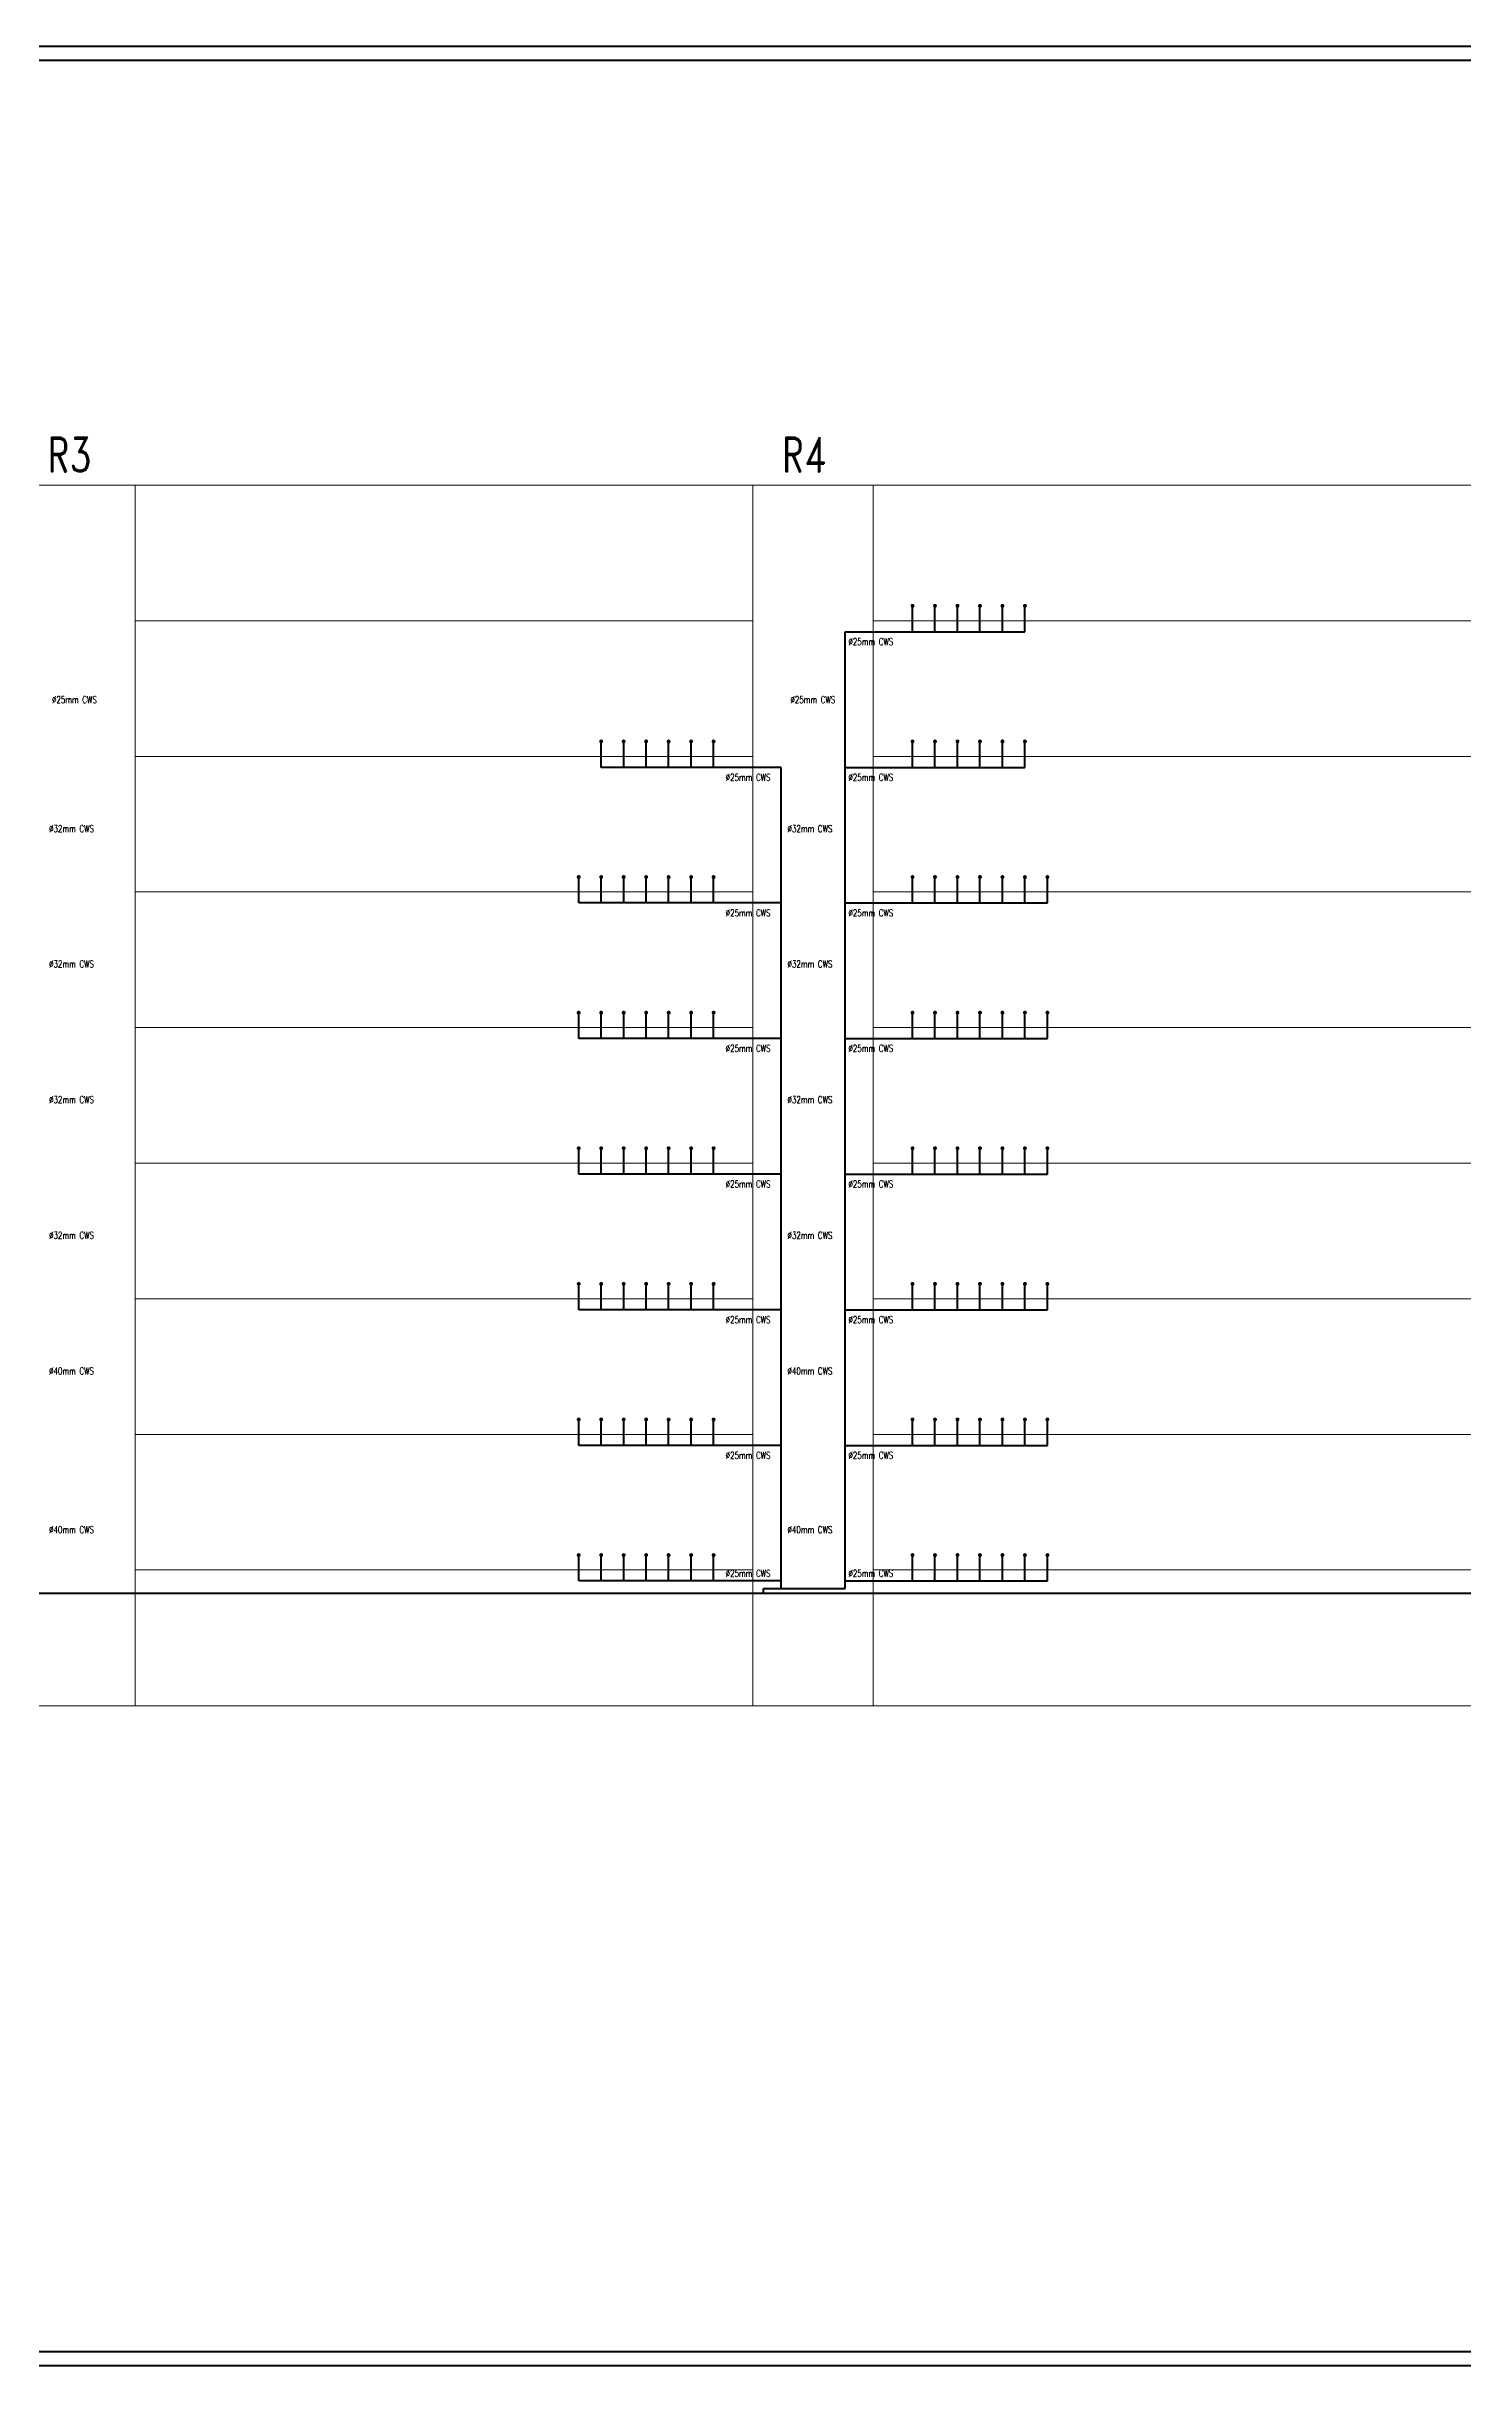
# Model space of a CAD drawing. Extents: x 800 to 995, y 398 to 804.
# Drawn here: x 879.5 to 920.3, y 398.4 to 465.1 of the extents above; entities that cross this region are included whole.
import ezdxf

# ---------------------------------------------------------------- set-up
doc = ezdxf.new("R2010")
doc.units = 0
doc.header["$MEASUREMENT"] = 0
for name, color, linetype, lineweight in [('FIX', 47, 'CONTINUOUS', 0), ('P-C-WATER', 5, 'CONTINUOUS', 70), ('P-TEXT', 1, 'CONTINUOUS', 25), ('UG-BORDER', 20, 'CONTINUOUS', 80)]:
    doc.layers.add(name, color=color, linetype=linetype, lineweight=lineweight)
doc.styles.add('ROMANC', font='romand.shx')

msp = doc.modelspace()

# ---------------------------------------------------------------- linework, layer by layer
at = {"layer": 'FIX', "linetype": 'Continuous'}
for p, q in [((969.29, 452.509), (805.89, 452.509)), ((882.093, 452.509), (882.093, 417.399)), ((899.858, 452.509), (899.858, 417.399)), ((903.325, 452.509), (903.325, 417.399)), ((899.858, 448.609), (882.093, 448.609)), ((946.393, 448.609), (903.325, 448.609)), ((899.858, 444.709), (882.093, 444.709)), ((946.393, 444.709), (903.325, 444.709)), ((899.858, 440.809), (882.093, 440.809)), ((946.393, 440.809), (903.325, 440.809)), ((899.858, 436.909), (882.093, 436.909)), ((946.393, 436.909), (903.325, 436.909)), ((899.858, 433.009), (882.093, 433.009)), ((946.393, 433.009), (903.325, 433.009)), ((899.858, 429.109), (882.093, 429.109)), ((946.393, 429.109), (903.325, 429.109)), ((899.858, 425.209), (882.093, 425.209)), ((946.393, 425.209), (903.325, 425.209)), ((899.858, 421.309), (882.093, 421.309)), ((946.393, 421.309), (903.325, 421.309)), ((969.29, 417.399), (805.89, 417.399))]:
    msp.add_line(p, q, dxfattribs=at)
at = {"layer": 'P-C-WATER', "linetype": 'Continuous'}
for p, q in [((904.452, 448.293), (904.452, 449.038)), ((905.099, 448.293), (905.099, 449.038)), ((905.746, 448.293), (905.746, 449.038)), ((906.392, 448.293), (906.392, 449.038)), ((907.039, 448.293), (907.039, 449.038)), ((907.686, 448.293), (907.686, 449.038)), ((902.512, 420.772), (902.512, 448.293)), ((902.512, 448.293), (907.686, 448.293)), ((895.496, 444.393), (895.496, 445.138)), ((896.143, 444.393), (896.143, 445.138)), ((896.79, 444.393), (896.79, 445.138)), ((897.436, 444.393), (897.436, 445.138)), ((898.083, 444.393), (898.083, 445.138)), ((898.73, 444.393), (898.73, 445.138)), ((904.452, 444.393), (904.452, 445.138)), ((905.099, 444.393), (905.099, 445.138)), ((905.746, 444.393), (905.746, 445.138)), ((906.392, 444.393), (906.392, 445.138)), ((907.039, 444.393), (907.039, 445.138)), ((907.686, 444.393), (907.686, 445.138)), ((900.671, 444.393), (895.496, 444.393)), ((900.671, 420.772), (900.671, 444.393)), ((902.512, 444.393), (907.686, 444.393)), ((894.849, 440.493), (894.849, 441.238)), ((895.496, 440.493), (895.496, 441.238)), ((896.143, 440.493), (896.143, 441.238)), ((896.79, 440.493), (896.79, 441.238)), ((897.436, 440.493), (897.436, 441.238)), ((898.083, 440.493), (898.083, 441.238)), ((898.73, 440.493), (898.73, 441.238)), ((904.452, 440.493), (904.452, 441.238)), ((905.099, 440.493), (905.099, 441.238)), ((905.746, 440.493), (905.746, 441.238)), ((906.392, 440.493), (906.392, 441.238)), ((907.039, 440.493), (907.039, 441.238)), ((907.686, 440.493), (907.686, 441.238)), ((908.333, 440.493), (908.333, 441.238)), ((900.671, 440.493), (894.849, 440.493)), ((902.512, 440.493), (908.333, 440.493)), ((894.849, 436.593), (894.849, 437.338)), ((895.496, 436.593), (895.496, 437.338)), ((896.143, 436.593), (896.143, 437.338)), ((896.79, 436.593), (896.79, 437.338)), ((897.436, 436.593), (897.436, 437.338)), ((898.083, 436.593), (898.083, 437.338)), ((898.73, 436.593), (898.73, 437.338)), ((904.452, 436.593), (904.452, 437.338)), ((905.099, 436.593), (905.099, 437.338)), ((905.746, 436.593), (905.746, 437.338)), ((906.392, 436.593), (906.392, 437.338)), ((907.039, 436.593), (907.039, 437.338)), ((907.686, 436.593), (907.686, 437.338)), ((908.333, 436.593), (908.333, 437.338)), ((900.671, 436.593), (894.849, 436.593)), ((902.512, 436.593), (908.333, 436.593)), ((894.849, 432.693), (894.849, 433.438)), ((895.496, 432.693), (895.496, 433.438)), ((896.143, 432.693), (896.143, 433.438)), ((896.79, 432.693), (896.79, 433.438)), ((897.436, 432.693), (897.436, 433.438)), ((898.083, 432.693), (898.083, 433.438)), ((898.73, 432.693), (898.73, 433.438)), ((904.452, 432.693), (904.452, 433.438)), ((905.099, 432.693), (905.099, 433.438)), ((905.746, 432.693), (905.746, 433.438)), ((906.392, 432.693), (906.392, 433.438)), ((907.039, 432.693), (907.039, 433.438)), ((907.686, 432.693), (907.686, 433.438)), ((908.333, 432.693), (908.333, 433.438)), ((900.671, 432.693), (894.849, 432.693)), ((902.512, 432.693), (908.333, 432.693)), ((894.849, 428.793), (894.849, 429.538)), ((895.496, 428.793), (895.496, 429.538)), ((896.143, 428.793), (896.143, 429.538)), ((896.79, 428.793), (896.79, 429.538)), ((897.436, 428.793), (897.436, 429.538)), ((898.083, 428.793), (898.083, 429.538)), ((898.73, 428.793), (898.73, 429.538)), ((904.452, 428.793), (904.452, 429.538)), ((905.099, 428.793), (905.099, 429.538)), ((905.746, 428.793), (905.746, 429.538)), ((906.392, 428.793), (906.392, 429.538)), ((907.039, 428.793), (907.039, 429.538)), ((907.686, 428.793), (907.686, 429.538)), ((908.333, 428.793), (908.333, 429.538)), ((900.671, 428.793), (894.849, 428.793)), ((902.512, 428.793), (908.333, 428.793)), ((894.849, 424.893), (894.849, 425.638)), ((895.496, 424.893), (895.496, 425.638)), ((896.143, 424.893), (896.143, 425.638)), ((896.79, 424.893), (896.79, 425.638)), ((897.436, 424.893), (897.436, 425.638)), ((898.083, 424.893), (898.083, 425.638)), ((898.73, 424.893), (898.73, 425.638)), ((904.452, 424.893), (904.452, 425.638)), ((905.099, 424.893), (905.099, 425.638)), ((905.746, 424.893), (905.746, 425.638)), ((906.392, 424.893), (906.392, 425.638)), ((907.039, 424.893), (907.039, 425.638)), ((907.686, 424.893), (907.686, 425.638)), ((908.333, 424.893), (908.333, 425.638)), ((900.671, 424.893), (894.849, 424.893)), ((902.512, 424.893), (908.333, 424.893)), ((894.849, 420.993), (894.849, 421.738)), ((895.496, 420.993), (895.496, 421.738)), ((896.143, 420.993), (896.143, 421.738)), ((896.79, 420.993), (896.79, 421.738)), ((897.436, 420.993), (897.436, 421.738)), ((898.083, 420.993), (898.083, 421.738)), ((898.73, 420.993), (898.73, 421.738)), ((904.452, 420.993), (904.452, 421.738)), ((905.099, 420.993), (905.099, 421.738)), ((905.746, 420.993), (905.746, 421.738)), ((906.392, 420.993), (906.392, 421.738)), ((907.039, 420.993), (907.039, 421.738)), ((907.686, 420.993), (907.686, 421.738)), ((908.333, 420.993), (908.333, 421.738)), ((900.671, 420.993), (894.849, 420.993)), ((902.512, 420.993), (908.333, 420.993)), ((804.426, 420.645), (949.047, 420.645)), ((900.164, 420.645), (900.164, 420.772)), ((900.164, 420.772), (902.512, 420.772))]:
    msp.add_line(p, q, dxfattribs=at)
at = {"layer": 'P-C-WATER', "const_width": 0.0563, "elevation": 0}
for points in [[(904.48, 449.038, -1), (904.424, 449.038, -1)], [(905.127, 449.038, -1), (905.071, 449.038, -1)], [(905.774, 449.038, -1), (905.718, 449.038, -1)], [(906.421, 449.038, -1), (906.364, 449.038, -1)], [(907.068, 449.038, -1), (907.011, 449.038, -1)], [(907.714, 449.038, -1), (907.658, 449.038, -1)], [(895.468, 445.138, 1), (895.524, 445.138, 1)], [(896.115, 445.138, 1), (896.171, 445.138, 1)], [(896.761, 445.138, 1), (896.818, 445.138, 1)], [(897.408, 445.138, 1), (897.464, 445.138, 1)], [(898.055, 445.138, 1), (898.111, 445.138, 1)], [(898.702, 445.138, 1), (898.758, 445.138, 1)], [(904.48, 445.138, -1), (904.424, 445.138, -1)], [(905.127, 445.138, -1), (905.071, 445.138, -1)], [(905.774, 445.138, -1), (905.718, 445.138, -1)], [(906.421, 445.138, -1), (906.364, 445.138, -1)], [(907.068, 445.138, -1), (907.011, 445.138, -1)], [(907.714, 445.138, -1), (907.658, 445.138, -1)], [(894.821, 441.238, 1), (894.877, 441.238, 1)], [(895.468, 441.238, 1), (895.524, 441.238, 1)], [(896.115, 441.238, 1), (896.171, 441.238, 1)], [(896.761, 441.238, 1), (896.818, 441.238, 1)], [(897.408, 441.238, 1), (897.464, 441.238, 1)], [(898.055, 441.238, 1), (898.111, 441.238, 1)], [(898.702, 441.238, 1), (898.758, 441.238, 1)], [(904.48, 441.238, -1), (904.424, 441.238, -1)], [(905.127, 441.238, -1), (905.071, 441.238, -1)], [(905.774, 441.238, -1), (905.718, 441.238, -1)], [(906.421, 441.238, -1), (906.364, 441.238, -1)], [(907.068, 441.238, -1), (907.011, 441.238, -1)], [(907.714, 441.238, -1), (907.658, 441.238, -1)], [(908.361, 441.238, -1), (908.305, 441.238, -1)], [(894.821, 437.338, 1), (894.877, 437.338, 1)], [(895.468, 437.338, 1), (895.524, 437.338, 1)], [(896.115, 437.338, 1), (896.171, 437.338, 1)], [(896.761, 437.338, 1), (896.818, 437.338, 1)], [(897.408, 437.338, 1), (897.464, 437.338, 1)], [(898.055, 437.338, 1), (898.111, 437.338, 1)], [(898.702, 437.338, 1), (898.758, 437.338, 1)], [(904.48, 437.338, -1), (904.424, 437.338, -1)], [(905.127, 437.338, -1), (905.071, 437.338, -1)], [(905.774, 437.338, -1), (905.718, 437.338, -1)], [(906.421, 437.338, -1), (906.364, 437.338, -1)], [(907.068, 437.338, -1), (907.011, 437.338, -1)], [(907.714, 437.338, -1), (907.658, 437.338, -1)], [(908.361, 437.338, -1), (908.305, 437.338, -1)], [(894.821, 433.438, 1), (894.877, 433.438, 1)], [(895.468, 433.438, 1), (895.524, 433.438, 1)], [(896.115, 433.438, 1), (896.171, 433.438, 1)], [(896.761, 433.438, 1), (896.818, 433.438, 1)], [(897.408, 433.438, 1), (897.464, 433.438, 1)], [(898.055, 433.438, 1), (898.111, 433.438, 1)], [(898.702, 433.438, 1), (898.758, 433.438, 1)], [(904.48, 433.438, -1), (904.424, 433.438, -1)], [(905.127, 433.438, -1), (905.071, 433.438, -1)], [(905.774, 433.438, -1), (905.718, 433.438, -1)], [(906.421, 433.438, -1), (906.364, 433.438, -1)], [(907.068, 433.438, -1), (907.011, 433.438, -1)], [(907.714, 433.438, -1), (907.658, 433.438, -1)], [(908.361, 433.438, -1), (908.305, 433.438, -1)], [(894.821, 429.538, 1), (894.877, 429.538, 1)], [(895.468, 429.538, 1), (895.524, 429.538, 1)], [(896.115, 429.538, 1), (896.171, 429.538, 1)], [(896.761, 429.538, 1), (896.818, 429.538, 1)], [(897.408, 429.538, 1), (897.464, 429.538, 1)], [(898.055, 429.538, 1), (898.111, 429.538, 1)], [(898.702, 429.538, 1), (898.758, 429.538, 1)], [(904.48, 429.538, -1), (904.424, 429.538, -1)], [(905.127, 429.538, -1), (905.071, 429.538, -1)], [(905.774, 429.538, -1), (905.718, 429.538, -1)], [(906.421, 429.538, -1), (906.364, 429.538, -1)], [(907.068, 429.538, -1), (907.011, 429.538, -1)], [(907.714, 429.538, -1), (907.658, 429.538, -1)], [(908.361, 429.538, -1), (908.305, 429.538, -1)], [(894.821, 425.638, 1), (894.877, 425.638, 1)], [(895.468, 425.638, 1), (895.524, 425.638, 1)], [(896.115, 425.638, 1), (896.171, 425.638, 1)], [(896.761, 425.638, 1), (896.818, 425.638, 1)], [(897.408, 425.638, 1), (897.464, 425.638, 1)], [(898.055, 425.638, 1), (898.111, 425.638, 1)], [(898.702, 425.638, 1), (898.758, 425.638, 1)], [(904.48, 425.638, -1), (904.424, 425.638, -1)], [(905.127, 425.638, -1), (905.071, 425.638, -1)], [(905.774, 425.638, -1), (905.718, 425.638, -1)], [(906.421, 425.638, -1), (906.364, 425.638, -1)], [(907.068, 425.638, -1), (907.011, 425.638, -1)], [(907.714, 425.638, -1), (907.658, 425.638, -1)], [(908.361, 425.638, -1), (908.305, 425.638, -1)], [(894.821, 421.738, 1), (894.877, 421.738, 1)], [(895.468, 421.738, 1), (895.524, 421.738, 1)], [(896.115, 421.738, 1), (896.171, 421.738, 1)], [(896.761, 421.738, 1), (896.818, 421.738, 1)], [(897.408, 421.738, 1), (897.464, 421.738, 1)], [(898.055, 421.738, 1), (898.111, 421.738, 1)], [(898.702, 421.738, 1), (898.758, 421.738, 1)], [(904.48, 421.738, -1), (904.424, 421.738, -1)], [(905.127, 421.738, -1), (905.071, 421.738, -1)], [(905.774, 421.738, -1), (905.718, 421.738, -1)], [(906.421, 421.738, -1), (906.364, 421.738, -1)], [(907.068, 421.738, -1), (907.011, 421.738, -1)], [(907.714, 421.738, -1), (907.658, 421.738, -1)], [(908.361, 421.738, -1), (908.305, 421.738, -1)]]:
    msp.add_lwpolyline(points, format="xyb", close=True, dxfattribs=at)
at = {"layer": 'UG-BORDER'}
for p, q in [((989.761, 465.127), (799.508, 465.127)), ((989.357, 464.723), (799.912, 464.723)), ((799.508, 398.427), (989.761, 398.427)), ((799.912, 398.832), (989.357, 398.832))]:
    msp.add_line(p, q, dxfattribs=at)

# ---------------------------------------------------------------- texts
at = {"layer": 'P-TEXT', "color": 41, "style": 'ROMANC', "width": 0.75}
for s, height, p in [('R3', 1, (879.555, 452.887)), ('R4', 1, (900.683, 452.887)), ('%%C25mm CWS', 0.2, (902.607, 447.908)), ('%%C25mm CWS', 0.2, (902.607, 447.908)), ('%%C25mm CWS', 0.2, (879.695, 446.239)), ('%%C25mm CWS', 0.2, (900.938, 446.239)), ('%%C25mm CWS', 0.2, (899.076, 444.008)), ('%%C25mm CWS', 0.2, (902.607, 444.008)), ('%%C32mm CWS', 0.2, (879.612, 442.533)), ('%%C32mm CWS', 0.2, (900.855, 442.533)), ('%%C25mm CWS', 0.2, (899.076, 440.108)), ('%%C25mm CWS', 0.2, (902.607, 440.108)), ('%%C32mm CWS', 0.2, (879.612, 438.633)), ('%%C32mm CWS', 0.2, (900.855, 438.633)), ('%%C25mm CWS', 0.2, (899.076, 436.208)), ('%%C25mm CWS', 0.2, (902.607, 436.208)), ('%%C32mm CWS', 0.2, (879.612, 434.733)), ('%%C32mm CWS', 0.2, (900.855, 434.733)), ('%%C25mm CWS', 0.2, (899.076, 432.308)), ('%%C25mm CWS', 0.2, (902.607, 432.308)), ('%%C32mm CWS', 0.2, (879.612, 430.833)), ('%%C32mm CWS', 0.2, (900.855, 430.833)), ('%%C25mm CWS', 0.2, (899.076, 428.408)), ('%%C25mm CWS', 0.2, (902.607, 428.408)), ('%%C40mm CWS', 0.2, (879.612, 426.933)), ('%%C40mm CWS', 0.2, (900.855, 426.933)), ('%%C25mm CWS', 0.2, (899.076, 424.508)), ('%%C25mm CWS', 0.2, (902.607, 424.508)), ('%%C40mm CWS', 0.2, (879.612, 422.369)), ('%%C40mm CWS', 0.2, (900.855, 422.369)), ('%%C25mm CWS', 0.2, (899.076, 421.11)), ('%%C25mm CWS', 0.2, (902.607, 421.11))]:
    msp.add_text(s, height=height, dxfattribs=at).set_placement(p)

doc.saveas('drawing.dxf')
